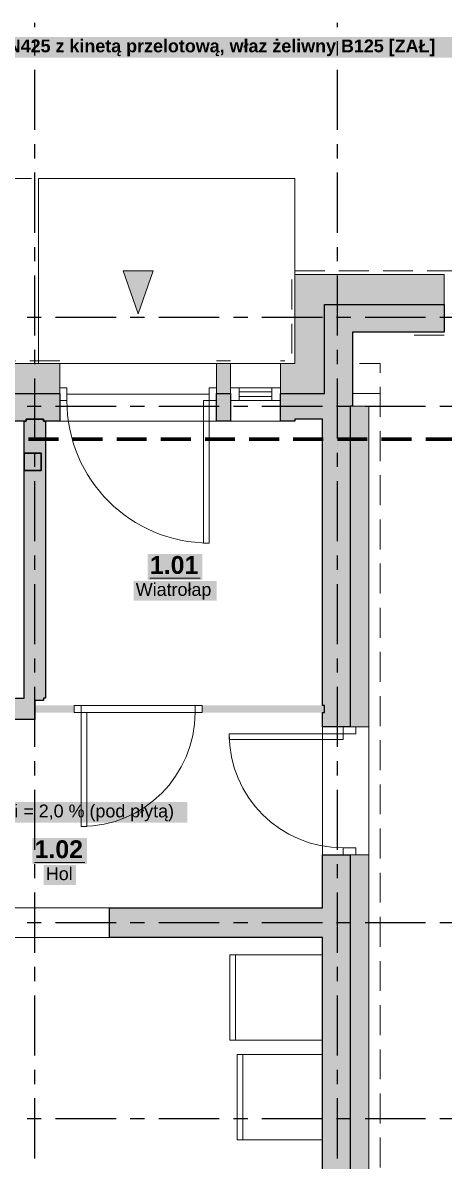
# Model space of a CAD drawing. Header units: metres. Extents: x -4.1 to 19.5, y -4.1 to 11.4.
# Drawn here: x 9.79 to 12.75, y 3.45 to 11.44 of the extents above; entities that cross this region are included whole.
import ezdxf

# ---------------------------------------------------------------- set-up
doc = ezdxf.new("R2010")
doc.units = ezdxf.units.M
doc.linetypes.add('KRESKOWA', pattern=[5.25, 4.2, -1.05])
doc.linetypes.add('PUNKTOWA', pattern=[10.5, 8.4, -1.05, 0, -1.05])
doc.layers.add('A-MASKA', color=7, linetype='Continuous', lineweight=18)
doc.layers.add('S-OPISY', color=2, linetype='Continuous', lineweight=25)
for name, color, linetype, lineweight, true_color in [('I-OSIE', 8, 'PUNKTOWA', 18, 0x7a7a7a), ('I-PODKLAD', 8, 'Continuous', 18, 0x9a9a9a), ('I-PODKLAD-SCIANY', 8, 'Continuous', 25, 0x6e6e6e), ('I-PODKLAD-WYPELN', 254, 'Continuous', 18, 0xe6e6e6), ('I-POMIESZCZENIA', 8, 'Continuous', 25, 0x4a4a4a), ('S-KANAL', 34, 'Continuous', 50, 0x7a4500)]:
    doc.layers.add(name, color=color, linetype=linetype, lineweight=lineweight, true_color=true_color)
doc.styles.add('PL_ARIAL', font='arial.ttf')
doc.styles.add('PL_ARIAL_B', font='arialbd.ttf')

msp = doc.modelspace()

# ---------------------------------------------------------------- hatches: boundary and pattern name
at = {"layer": 'A-MASKA', "true_color": 0xffffff}
for points in [[(5.7689, 11.1977), (12.9836, 11.1977), (12.9836, 11.3425), (5.7689, 11.3425)], [(10.6682, 7.5312), (11.0518, 7.5312), (11.0518, 7.7137), (10.6682, 7.7137)], [(10.5687, 7.3844), (11.1513, 7.3844), (11.1513, 7.5242), (10.5687, 7.5242)], [(8.7283, 5.8268), (10.9458, 5.8268), (10.9458, 5.9716), (8.7283, 5.9716)], [(9.8582, 5.5356), (10.2418, 5.5356), (10.2418, 5.7181), (9.8582, 5.7181)], [(9.9369, 5.3888), (10.1631, 5.3888), (10.1631, 5.5286), (9.9369, 5.5286)]]:
    msp.add_hatch(color=7, dxfattribs=at).paths.add_polyline_path(points)
at = {"layer": 'I-PODKLAD-WYPELN', "true_color": 0xcfcfcf}
for points in [[(10.6, 9.4), (10.705, 9.7), (10.495, 9.7)], [(9.875, 6.65), (10.15, 6.65), (10.15, 6.6), (9.875, 6.6)], [(11.91, 6.6), (11.05, 6.6), (11.05, 6.65), (11.91, 6.65)]]:
    msp.add_hatch(color=7, dxfattribs=at).paths.add_polyline_path(points)
at = {"layer": 'I-PODKLAD-WYPELN', "true_color": 0xe4e4e4}
h = msp.add_hatch(color=7, dxfattribs=at)
h.paths.add_polyline_path([(11.895, 8.66), (11.895, 8.66), (11.7, 8.66), (11.7, 8.66), (11.7, 8.66), (11.7, 8.66), (11.7, 8.66), (11.7, 8.66), (11.7, 8.66), (11.7, 8.66), (11.7, 8.66), (11.7, 8.66), (11.7, 8.66), (11.7, 8.66), (11.7, 8.66), (11.7, 8.66), (11.7, 8.66), (11.7, 8.66), (11.7, 8.66), (11.7, 8.645), (11.7, 8.645), (11.7, 8.645), (11.6, 8.645), (11.6, 8.645), (11.6, 8.645), (11.6, 8.84), (11.6, 8.84), (11.6, 8.84), (11.6, 8.84), (11.6, 9.05), (11.7, 9.05), (11.7, 9.675), (12.75, 9.675), (12.75, 9.465), (12.75, 9.27), (12.105, 9.27), (12.105, 9.27), (12.105, 9.27), (12.105, 9.27), (12.105, 8.75), (12.105, 8.75), (12.105, 8.75), (12.22, 8.75), (12.22, 8.75), (12.22, 8.75), (12.22, 6.5), (12.22, 6.5), (12.22, 6.5), (12.09, 6.5), (12.09, 6.5), (12.09, 6.5), (12.09, 6.5), (12.09, 6.5), (11.895, 6.5), (11.895, 6.5), (11.895, 6.5), (11.895, 6.6), (11.895, 6.6), (11.895, 6.6), (11.05, 6.6), (11.05, 6.65), (11.895, 6.65), (11.895, 6.65), (11.895, 6.65), (11.895, 8.66)])
h.paths.add_polyline_path([(11.91, 9.285), (11.91, 9.285), (11.91, 9.285), (11.91, 9.285)], flags=0)
h.paths.add_polyline_path([(11.91, 8.84), (11.91, 8.84), (11.91, 8.84), (11.91, 8.84)], flags=0)
h.paths.add_polyline_path([(11.91, 8.75), (11.91, 8.75), (11.91, 8.75), (11.91, 8.75), (11.91, 8.75)], flags=0)
h.paths.add_polyline_path([(12.09, 8.75), (12.09, 8.75), (12.09, 8.75), (12.09, 8.75), (12.09, 8.75)], flags=0)
h.paths.add_polyline_path([(12.09, 9.285), (12.09, 9.285), (12.09, 9.285), (12.09, 9.285)], flags=0)
h = msp.add_hatch(color=7, dxfattribs=at)
h.paths.add_polyline_path([(5.27, 5.23), (5.27, 5.23), (5.27, 5.23), (5.27, 6.35), (5.27, 6.35), (5.27, 6.35), (5.27, 6.35), (5.27, 6.35), (5.15, 6.35), (5.15, 6.35), (5.15, 6.35), (5.15, 6.365), (5.15, 6.365), (5.15, 6.365), (5.15, 6.365), (5.15, 6.5), (5.15, 6.5), (5.15, 6.5), (5.15, 6.5), (5.15, 6.5), (5.77, 6.5), (5.77, 6.5), (5.77, 6.5), (5.77, 6.5), (5.77, 6.5), (5.77, 8.645), (5.77, 8.645), (5.77, 8.645), (5.77, 8.645), (5.77, 8.645), (5.1, 8.645), (5.1, 8.645), (5.1, 8.645), (5.1, 8.84), (5.1, 8.84), (5.1, 8.84), (5.1, 8.84), (5.1, 9.05), (10.05, 9.05), (10.05, 8.84), (10.05, 8.84), (10.05, 8.84), (10.05, 8.84), (10.05, 8.645), (10.05, 8.645), (10.05, 8.645), (9.95, 8.645), (9.95, 6.7), (9.935, 6.7), (9.935, 6.7), (9.935, 6.7), (9.935, 6.7), (9.935, 6.7), (9.935, 6.7), (9.935, 6.7), (9.935, 6.7), (9.935, 6.7), (9.935, 6.7), (9.935, 6.7), (9.935, 6.685), (9.875, 6.685), (9.875, 6.685), (9.875, 6.685), (9.875, 6.685), (9.875, 6.685), (9.875, 6.65), (10.15, 6.65), (10.15, 6.6), (9.875, 6.6), (9.875, 6.565), (9.875, 6.565), (9.875, 6.565), (9.875, 6.55), (9.875, 6.55), (9.875, 6.55), (9.61, 6.55), (9.61, 6.55), (9.61, 6.55), (9.61, 6.565), (9.61, 6.565), (9.61, 6.565), (9.61, 6.565), (9.61, 6.7), (9.61, 6.7), (9.61, 6.7), (9.61, 6.7), (9.61, 6.7), (9.8, 6.7), (9.8, 8.645), (8.605, 8.645), (8.605, 8.645), (8.605, 8.645), (8.605, 6.7), (8.605, 6.7), (8.605, 6.7), (8.605, 6.7), (8.605, 6.7), (8.71, 6.7), (8.71, 6.7), (8.71, 6.7), (8.71, 6.7), (8.71, 6.7), (8.71, 6.565), (8.71, 6.565), (8.71, 6.565), (8.71, 6.55), (8.71, 6.55), (8.71, 6.55), (8.605, 6.55), (8.605, 6.55), (8.605, 6.55), (8.605, 5.23), (8.605, 5.23), (8.605, 5.23), (8.9, 5.23), (8.9, 5.23), (8.9, 5.23), (8.9, 5.23), (8.9, 5.23), (8.9, 5.035), (8.9, 5.035), (8.9, 5.035), (8.9, 5.02), (8.9, 5.02), (8.9, 5.02), (8.5, 5.02), (8.5, 5.02), (8.5, 5.02), (8.5, 5.02), (8.5, 5.02), (8.2, 5.02), (8.2, 5.02), (8.2, 5.02), (8.2, 5.035), (8.2, 5.035), (8.2, 5.035), (8.2, 5.035), (8.2, 5.23), (8.2, 5.23), (8.2, 5.23), (8.2, 5.23), (8.2, 5.23), (8.395, 5.23), (8.395, 5.23), (8.395, 5.23), (8.395, 5.23), (8.395, 5.23), (8.395, 8.645), (8.395, 8.645), (8.395, 8.645), (8.395, 8.645), (8.395, 8.645), (5.98, 8.645), (5.98, 8.645), (5.98, 8.645), (5.98, 5.02), (5.98, 5.02), (5.98, 5.02), (5.98, 5.02), (5.98, 5.02), (5.1, 5.02), (5.1, 5.02), (5.1, 5.02), (5.1, 5.035), (5.1, 5.035), (5.1, 5.035), (5.1, 5.035), (5.1, 5.23), (5.1, 5.23), (5.1, 5.23), (5.1, 5.23), (5.1, 5.23), (5.27, 5.23), (5.27, 5.23)])
h.paths.add_polyline_path([(8.5, 5.035), (8.5, 5.035), (8.5, 5.035), (8.5, 5.035), (8.5, 5.035), (8.5, 5.035), (8.5, 5.02)], flags=0)
h.paths.add_polyline_path([(5.77, 5.23), (5.77, 5.23), (5.77, 5.23), (5.77, 5.23), (5.77, 5.23), (5.77, 5.23), (5.77, 5.23), (5.77, 5.23), (5.77, 5.23), (5.77, 6.35), (5.77, 6.35), (5.77, 6.35), (5.37, 6.35), (5.37, 6.35), (5.37, 6.35), (5.37, 5.23), (5.37, 5.23), (5.37, 5.23)], flags=0)
h.paths.add_polyline_path([(8.5, 5.215), (8.5, 5.215), (8.5, 5.215), (8.5, 5.215), (8.5, 5.215), (8.5, 5.215), (8.5, 5.215), (8.5, 5.215), (8.5, 5.215)], flags=0)
msp.add_hatch(color=7, dxfattribs=at).paths.add_polyline_path([(11.15, 8.645), (11.15, 8.84), (11.15, 8.84), (11.15, 8.84), (11.15, 8.84), (11.15, 9.05), (11.25, 9.05), (11.25, 8.84), (11.25, 8.84), (11.25, 8.84), (11.25, 8.84), (11.25, 8.645), (11.25, 8.645), (11.25, 8.645), (11.15, 8.645), (11.15, 8.645)])
h = msp.add_hatch(color=7, dxfattribs=at)
h.paths.add_polyline_path([(11.895, 5.23), (11.895, 5.23), (11.895, 5.23), (11.895, 5.6), (11.895, 5.6), (11.895, 5.6), (12.09, 5.6), (12.09, 5.6), (12.09, 5.6), (12.09, 5.6), (12.09, 5.6), (12.22, 5.6), (12.22, 5.6), (12.22, 5.6), (12.22, 3.095), (13.6, 3.095), (13.6, 2.965), (13.6, 2.77), (12.22, 2.77), (12.22, 2.785), (12.105, 2.785), (12.105, 1.25), (12.09, 1.25), (11.895, 1.25), (11.895, 2.875), (11.895, 2.875), (11.895, 2.875), (11.895, 2.875), (11.895, 5.02), (11.895, 5.02), (11.895, 5.02), (10.4, 5.02), (10.4, 5.02), (10.4, 5.02), (10.4, 5.035), (10.4, 5.035), (10.4, 5.035), (10.4, 5.035), (10.4, 5.23), (10.4, 5.23), (10.4, 5.23), (10.4, 5.23), (10.4, 5.23), (11.895, 5.23), (11.895, 5.23)])
h.paths.add_polyline_path([(12.09, 2.965), (12.09, 2.965), (12.09, 2.965), (12.09, 2.965)], flags=0)
h.paths.add_polyline_path([(12.22, 2.965), (12.22, 2.965), (12.22, 2.965), (12.22, 2.965)], flags=0)
h.paths.add_polyline_path([(12.09, 2.875), (12.09, 2.875), (12.09, 2.875), (12.09, 2.875)], flags=0)
at = {"layer": 'S-KANAL', "true_color": 0xffffff}
msp.add_hatch(color=7, dxfattribs=at).paths.add_polyline_path([(9.8, 8.3), (9.92, 8.3), (9.92, 8.42), (9.8, 8.42)])
at = {"layer": 'S-KANAL', "true_color": 0x000000}
msp.add_hatch(color=7, dxfattribs=at).paths.add_polyline_path([(9.8, 8.3), (9.92, 8.3), (9.92, 8.42)])

# ---------------------------------------------------------------- linework, layer by layer
at = {"layer": 'I-OSIE', "linetype": 'PUNKTOWA', "lineweight": 25, "ltscale": 0.05024, "flags": 128}
for points in [[(9.875, -3.75), (9.875, 11.4425)], [(12, -3.75), (12, 11.4425)]]:
    msp.add_lwpolyline(points, dxfattribs=at)
at = {"layer": 'I-OSIE', "linetype": 'PUNKTOWA', "lineweight": 25, "ltscale": 0.050565, "flags": 128}
for points in [[(-3.75, 9.375), (19.505, 9.375)], [(-3.75, 8.75), (19.505, 8.75)], [(-3.75, 5.125), (19.505, 5.125)], [(-3.75, 3.75), (19.505, 3.75)]]:
    msp.add_lwpolyline(points, dxfattribs=at)
at = {"layer": 'I-PODKLAD', "linetype": 'KRESKOWA', "lineweight": 13, "ltscale": 0.05, "flags": 128}
for points in [[(10.0495, 9.07), (9.4, 9.07), (9.4, 10.35), (11.7, 10.35), (11.7, 9.695), (11.68, 9.695), (11.68, 9.07), (11.6005, 9.07)], [(11.7005, 9.7), (18.7, 9.7), (18.7, -0.325), (18.6755, -0.325)], [(12.7495, 9.25), (12.5, 9.25)], [(11.2495, 9.07), (11.1505, 9.07)], [(12.3, 3.0955), (12.3, 9.05), (12.1055, 9.05)], [(12.1055, 8.84), (12.2995, 8.84)], [(8.9, 5.23), (10.4, 5.23)], [(8.9, 5.02), (10.4, 5.02)]]:
    msp.add_lwpolyline(points, dxfattribs=at)
at = {"layer": 'I-PODKLAD', "lineweight": 13, "ltscale": 0.05}
for points in [[(9.9, 9.0505), (9.9, 10.35), (11.7, 10.35), (11.7, 9.6755)], [(11.1495, 9.05), (10.0505, 9.05)], [(11.5995, 9.05), (11.2505, 9.05)], [(10.0505, 8.645), (11.1495, 8.645)], [(11.2505, 8.645), (11.5995, 8.645)], [(11.0495, 6.65), (10.1505, 6.65)], [(10.1505, 6.6), (11.0495, 6.6)], [(11.895, 6.4995), (11.895, 5.6005)], [(12.22, 5.6005), (12.22, 6.4995)], [(10.3995, 5.23), (8.9005, 5.23)], [(8.9005, 5.02), (10.3995, 5.02)]]:
    msp.add_lwpolyline(points, dxfattribs=at)
msp.add_lwpolyline([(10.6, 9.4), (10.705, 9.7), (10.495, 9.7)], close=True, dxfattribs=at)
at = {"layer": 'I-PODKLAD', "lineweight": 18, "ltscale": 0.05}
for points in [[(10.05, 8.79), (10.1, 8.79), (10.1, 8.88), (10.05, 8.88)], [(11.15, 8.79), (11.1, 8.79), (11.1, 8.88), (11.15, 8.88)], [(11.6, 8.79), (11.25, 8.79), (11.25, 8.88), (11.6, 8.88)], [(11.1, 8.79), (11.1, 7.79), (11.06, 7.79), (11.06, 8.79)], [(10.15, 6.6), (10.2, 6.6), (10.2, 6.65), (10.15, 6.65)], [(11.05, 6.6), (11, 6.6), (11, 6.65), (11.05, 6.65)], [(10.2, 6.6), (10.2, 5.8), (10.24, 5.8), (10.24, 6.6)], [(12.04, 6.5), (12.04, 6.45), (12.13, 6.45), (12.13, 6.5)], [(12.04, 6.45), (11.24, 6.45), (11.24, 6.41), (12.04, 6.41)], [(12.04, 5.6), (12.04, 5.65), (12.13, 5.65), (12.13, 5.6)], [(11.895, 4.3), (11.895, 4.9), (11.245, 4.9), (11.245, 4.3)], [(11.895, 3.6), (11.895, 4.2), (11.295, 4.2), (11.295, 3.6)]]:
    msp.add_lwpolyline(points, close=True, dxfattribs=at)
for points in [[(11.31, 8.79), (11.31, 8.88)], [(11.54, 8.79), (11.54, 8.88)], [(11.1, 8.835), (10.1, 8.835)], [(11.54, 8.8512), (11.31, 8.8512)], [(11.54, 8.8188), (11.31, 8.8188)], [(11.285, 4.3), (11.285, 4.9)], [(11.335, 3.6), (11.335, 4.2)]]:
    msp.add_lwpolyline(points, dxfattribs=at)
at = {"layer": 'I-PODKLAD', "lineweight": 13, "ltscale": 0.05}
for centre, radius, start, end in [((11.1, 8.79), 1, 180, 270), ((10.2, 6.6), 0.8, -90, 0), ((12.04, 6.45), 0.8, -180, -90)]:
    msp.add_arc(centre, radius, start, end, dxfattribs=at)
at = {"layer": 'I-PODKLAD-SCIANY', "lineweight": 13, "ltscale": 0.05}
for points in [[(11.6, 8.84), (11.6, 8.84), (11.6, 9.05), (11.6, 9.05), (11.6, 9.05), (11.7, 9.05), (11.7, 9.05), (11.7, 9.05), (11.7, 9.05), (11.7, 9.05), (11.7, 9.05), (11.7, 9.05), (11.7, 9.05), (11.7, 9.05), (11.7, 9.05), (11.7, 9.05), (11.7, 9.05), (11.7, 9.05), (11.7, 9.05), (11.7, 9.05), (11.7, 9.05), (11.7, 9.05), (11.7, 9.675), (11.7, 9.675), (11.7, 9.675), (12.75, 9.675), (12.75, 9.675), (12.75, 9.675), (12.75, 9.465), (12.75, 9.465), (12.75, 9.465), (11.91, 9.465), (11.91, 9.465), (11.91, 9.465), (11.91, 9.465), (11.91, 9.465), (11.91, 9.465), (11.91, 9.465), (11.91, 9.465), (11.91, 9.465), (11.91, 9.465), (11.91, 9.465), (11.91, 9.465), (11.91, 9.465), (11.91, 9.465), (11.91, 9.465), (11.91, 9.465), (11.91, 9.465), (11.91, 8.84), (11.91, 8.84), (11.91, 8.84), (11.6, 8.84)], [(5.1, 8.84), (5.1, 8.84), (5.1, 9.05), (5.1, 9.05), (5.1, 9.05), (10.05, 9.05), (10.05, 9.05), (10.05, 9.05), (10.05, 8.84), (10.05, 8.84), (10.05, 8.84), (5.1, 8.84)], [(11.15, 8.84), (11.15, 8.84), (11.15, 9.05), (11.15, 9.05), (11.15, 9.05), (11.25, 9.05), (11.25, 9.05), (11.25, 9.05), (11.25, 8.84), (11.25, 8.84), (11.25, 8.84), (11.15, 8.84)], [(12.09, 6.5), (12.09, 6.5), (12.09, 6.5), (12.09, 8.75), (12.09, 8.75), (12.09, 8.75), (12.09, 8.75), (12.09, 8.75), (12.22, 8.75), (12.22, 8.75), (12.22, 8.75), (12.22, 8.75), (12.22, 8.75), (12.22, 6.5), (12.22, 6.5), (12.22, 6.5), (12.22, 6.5), (12.09, 6.5)]]:
    msp.add_lwpolyline(points, close=True, dxfattribs=at)
at = {"layer": 'I-PODKLAD-SCIANY', "lineweight": 25, "ltscale": 0.05}
for points in [[(11.6, 8.645), (11.6, 8.645), (11.6, 8.645), (11.6, 8.84), (11.6, 8.84), (11.6, 8.84), (11.6, 8.84), (11.6, 8.84), (11.91, 8.84), (11.91, 8.84), (11.91, 8.84), (11.91, 8.84), (11.91, 8.84), (11.91, 8.84), (11.91, 8.84), (11.91, 8.84), (11.91, 8.84), (11.91, 8.84), (11.91, 8.84), (11.91, 8.84), (11.91, 8.84), (11.91, 8.84), (11.91, 8.84), (11.91, 8.84), (11.91, 8.84), (11.91, 9.285), (11.91, 9.465), (11.91, 9.465), (11.91, 9.465), (12.75, 9.465), (12.75, 9.465), (12.75, 9.465), (12.75, 9.27), (12.75, 9.27), (12.75, 9.27), (12.105, 9.27), (12.105, 9.27), (12.105, 9.27), (12.105, 9.27), (12.105, 9.27), (12.105, 9.27), (12.105, 9.27), (12.105, 9.27), (12.105, 9.27), (12.105, 9.27), (12.105, 9.27), (12.105, 9.27), (12.105, 9.27), (12.105, 9.27), (12.105, 9.27), (12.105, 9.27), (12.105, 9.27), (12.105, 8.75), (12.105, 8.75), (12.105, 8.75), (12.105, 8.75), (12.105, 8.75), (12.09, 8.75), (12.09, 8.75), (12.09, 8.75), (12.09, 8.75), (12.09, 8.75), (12.09, 8.75), (12.09, 8.75), (12.09, 8.75), (12.09, 8.75), (12.09, 8.75), (12.09, 8.75), (12.09, 8.75), (12.09, 8.75), (12.09, 8.75), (12.09, 8.75), (12.09, 8.75), (12.09, 8.75), (12.09, 6.5), (12.09, 6.5), (12.09, 6.5), (12.09, 6.5), (11.895, 6.5), (11.895, 6.5), (11.895, 6.5), (11.895, 6.5), (11.895, 6.6), (11.895, 6.6), (11.895, 6.6), (11.895, 6.6), (11.91, 6.6), (11.91, 6.6), (11.91, 6.6), (11.91, 6.6), (11.91, 6.6), (11.91, 6.6), (11.91, 6.6), (11.91, 6.6), (11.91, 6.6), (11.91, 6.6), (11.91, 6.6), (11.91, 6.6), (11.91, 6.6), (11.91, 6.6), (11.91, 6.6), (11.91, 6.6), (11.91, 6.6), (11.91, 6.65), (11.91, 6.65), (11.91, 6.65), (11.91, 6.65), (11.91, 6.65), (11.91, 6.65), (11.91, 6.65), (11.91, 6.65), (11.91, 6.65), (11.91, 6.65), (11.91, 6.65), (11.91, 6.65), (11.91, 6.65), (11.91, 6.65), (11.91, 6.65), (11.91, 6.65), (11.91, 6.65), (11.895, 6.65), (11.895, 6.65), (11.895, 6.65), (11.895, 6.65), (11.895, 8.66), (11.895, 8.66), (11.895, 8.66), (11.895, 8.66), (11.895, 8.66), (11.895, 8.66), (11.895, 8.66), (11.895, 8.66), (11.895, 8.66), (11.895, 8.66), (11.895, 8.66), (11.895, 8.66), (11.895, 8.66), (11.895, 8.66), (11.895, 8.66), (11.895, 8.66), (11.895, 8.66), (11.7, 8.66), (11.7, 8.66), (11.7, 8.66), (11.7, 8.66), (11.7, 8.66), (11.7, 8.66), (11.7, 8.66), (11.7, 8.66), (11.7, 8.66), (11.7, 8.66), (11.7, 8.66), (11.7, 8.66), (11.7, 8.66), (11.7, 8.66), (11.7, 8.66), (11.7, 8.66), (11.7, 8.66), (11.7, 8.645), (11.7, 8.645), (11.7, 8.645), (11.7, 8.645), (11.7, 8.645), (11.6, 8.645), (11.6, 8.645)], [(11.15, 8.645), (11.15, 8.645), (11.15, 8.645), (11.15, 8.84), (11.15, 8.84), (11.15, 8.84), (11.15, 8.84), (11.15, 8.84), (11.25, 8.84), (11.25, 8.84), (11.25, 8.84), (11.25, 8.84), (11.25, 8.84), (11.25, 8.645), (11.25, 8.645), (11.25, 8.645), (11.25, 8.645), (11.25, 8.645), (11.15, 8.645), (11.15, 8.645)]]:
    msp.add_lwpolyline(points, close=True, dxfattribs=at)
for points in [[(5.1, 8.84), (10.05, 8.84), (10.05, 8.84), (10.05, 8.84), (10.05, 8.84), (10.05, 8.84), (10.05, 8.645), (10.05, 8.645), (10.05, 8.645), (10.05, 8.645), (10.05, 8.645), (9.935, 8.645), (9.935, 8.645), (9.935, 8.645), (9.935, 8.645), (9.935, 8.645), (9.935, 8.66), (9.935, 8.66), (9.935, 8.66), (9.935, 8.66), (9.935, 8.66), (9.935, 8.66), (9.935, 8.66), (9.935, 8.66), (9.935, 8.66), (9.935, 8.66), (9.935, 8.66), (9.935, 8.66), (9.935, 8.66), (9.935, 8.66), (9.935, 8.66), (9.935, 8.66), (9.935, 8.66), (9.815, 8.66), (9.815, 8.66), (9.815, 8.66), (9.815, 8.66), (9.815, 8.66), (9.815, 8.66), (9.815, 8.66), (9.815, 8.66), (9.815, 8.66), (9.815, 8.66), (9.815, 8.66), (9.815, 8.66), (9.815, 8.66), (9.815, 8.66), (9.815, 8.66), (9.815, 8.66), (9.815, 8.66), (9.815, 8.645), (9.815, 8.645), (9.815, 8.645), (9.815, 8.645), (9.815, 8.645), (8.59, 8.645)], [(9.61, 6.7), (9.8, 6.7), (9.8, 6.7), (9.8, 6.7), (9.8, 6.7), (9.8, 6.7), (9.8, 6.7), (9.8, 6.7), (9.8, 6.7), (9.8, 6.7), (9.8, 6.7), (9.8, 6.7), (9.8, 6.7), (9.8, 6.7), (9.8, 6.7), (9.8, 6.7), (9.8, 6.7), (9.8, 6.7), (9.8, 8.645), (9.8, 8.645), (9.8, 8.645), (9.815, 8.645), (9.815, 8.645), (9.815, 8.645), (9.815, 8.645), (9.815, 8.645), (9.815, 8.645), (9.815, 8.645), (9.815, 8.645), (9.815, 8.645), (9.815, 8.645), (9.815, 8.645), (9.815, 8.645), (9.815, 8.645), (9.815, 8.645), (9.815, 8.645), (9.815, 8.645), (9.815, 8.645), (9.815, 8.66), (9.815, 8.66), (9.815, 8.66), (9.935, 8.66), (9.935, 8.66), (9.935, 8.66), (9.935, 8.645), (9.935, 8.645), (9.935, 8.645), (9.935, 8.645), (9.935, 8.645), (9.935, 8.645), (9.935, 8.645), (9.935, 8.645), (9.935, 8.645), (9.935, 8.645), (9.935, 8.645), (9.935, 8.645), (9.935, 8.645), (9.935, 8.645), (9.935, 8.645), (9.935, 8.645), (9.935, 8.645), (9.95, 8.645), (9.95, 8.645), (9.95, 8.645), (9.95, 6.7), (9.95, 6.7), (9.95, 6.7), (9.935, 6.7), (9.935, 6.7), (9.935, 6.7), (9.935, 6.7), (9.935, 6.7), (9.935, 6.7), (9.935, 6.7), (9.935, 6.7), (9.935, 6.7), (9.935, 6.7), (9.935, 6.7), (9.935, 6.7), (9.935, 6.7), (9.935, 6.7), (9.935, 6.7), (9.935, 6.7), (9.935, 6.7), (9.935, 6.685), (9.935, 6.685), (9.935, 6.685), (9.875, 6.685), (9.875, 6.685), (9.875, 6.685), (9.875, 6.685), (9.875, 6.685), (9.875, 6.685), (9.875, 6.685), (9.875, 6.685), (9.875, 6.685), (9.875, 6.685), (9.875, 6.685), (9.875, 6.685), (9.875, 6.685), (9.875, 6.685), (9.875, 6.685), (9.875, 6.685), (9.875, 6.685), (9.875, 6.55), (9.875, 6.55), (9.875, 6.55), (9.875, 6.55), (9.61, 6.55)], [(11.895, 1.25), (11.895, 5.02), (11.895, 5.02), (11.895, 5.02), (11.895, 5.02), (11.895, 5.02), (11.895, 5.02), (11.895, 5.02), (11.895, 5.02), (11.895, 5.02), (11.895, 5.02), (11.895, 5.02), (11.895, 5.02), (11.895, 5.02), (11.895, 5.02), (11.895, 5.02), (11.895, 5.02), (11.895, 5.02), (10.4, 5.02), (10.4, 5.02), (10.4, 5.02), (10.4, 5.02), (10.4, 5.035), (10.4, 5.035), (10.4, 5.23), (10.4, 5.23), (10.4, 5.23), (10.4, 5.23), (10.4, 5.23), (11.895, 5.23), (11.895, 5.23), (11.895, 5.23), (11.895, 5.23), (11.895, 5.23), (11.895, 5.23), (11.895, 5.23), (11.895, 5.23), (11.895, 5.23), (11.895, 5.23), (11.895, 5.23), (11.895, 5.23), (11.895, 5.23), (11.895, 5.23), (11.895, 5.23), (11.895, 5.23), (11.895, 5.23), (11.895, 5.6), (11.895, 5.6), (11.895, 5.6), (11.895, 5.6), (12.09, 5.6), (12.09, 5.6), (12.09, 5.6), (12.09, 5.6), (12.09, 2.965)]]:
    msp.add_lwpolyline(points, dxfattribs=at)
at = {"layer": 'I-PODKLAD-SCIANY', "lineweight": 13, "ltscale": 0.05}
msp.add_lwpolyline([(12.09, 2.965), (12.09, 5.6), (12.09, 5.6), (12.09, 5.6), (12.09, 5.6), (12.22, 5.6), (12.22, 5.6), (12.22, 5.6), (12.22, 5.6), (12.22, 3.095)], dxfattribs=at)
at = {"layer": 'I-POMIESZCZENIA', "lineweight": 18, "ltscale": 0.05}
for points in [[(10.6832, 7.5437), (11.0368, 7.5437)], [(9.8732, 5.5481), (10.2268, 5.5481)]]:
    msp.add_lwpolyline(points, dxfattribs=at)
at = {"layer": 'S-KANAL', "linetype": 'KRESKOWA', "lineweight": 70, "ltscale": 0.05, "flags": 128}
msp.add_lwpolyline([(18.15, 1.75), (18.15, 8.52), (9.7, 8.52)], dxfattribs=at)
at = {"layer": 'S-KANAL', "lineweight": 35, "ltscale": 0.05}
msp.add_lwpolyline([(9.8, 8.3), (9.92, 8.3), (9.92, 8.42), (9.8, 8.42)], close=True, dxfattribs=at)

# ---------------------------------------------------------------- texts
at = {"layer": 'I-POMIESZCZENIA'}
for s, height, style, p in [('1.01', 0.125, 'PL_ARIAL_B', (10.6832, 7.5737)), ('Wiatrołap', 0.09, 'PL_ARIAL', (10.5837, 7.4192)), ('1.02', 0.125, 'PL_ARIAL_B', (9.8732, 5.5781)), ('Hol', 0.09, 'PL_ARIAL', (9.9519, 5.4236))]:
    msp.add_text(s, height=height, dxfattribs=dict(at, style=style)).set_placement(p)
at = {"layer": 'S-OPISY'}
for s, style, p in [('Studzienka rewizyjna SR1: studzienka rewizyjna z tworzywa PP DN425 z kinetą przelotową, właz żeliwny B125 [ZAŁ]', 'PL_ARIAL_B', (5.7864, 11.235)), ('PVC-U SN8 110, i = 2,0 % (pod płytą)', 'PL_ARIAL', (8.7458, 5.8641))]:
    msp.add_text(s, height=0.09, dxfattribs=dict(at, style=style)).set_placement(p)

doc.saveas('drawing.dxf')
